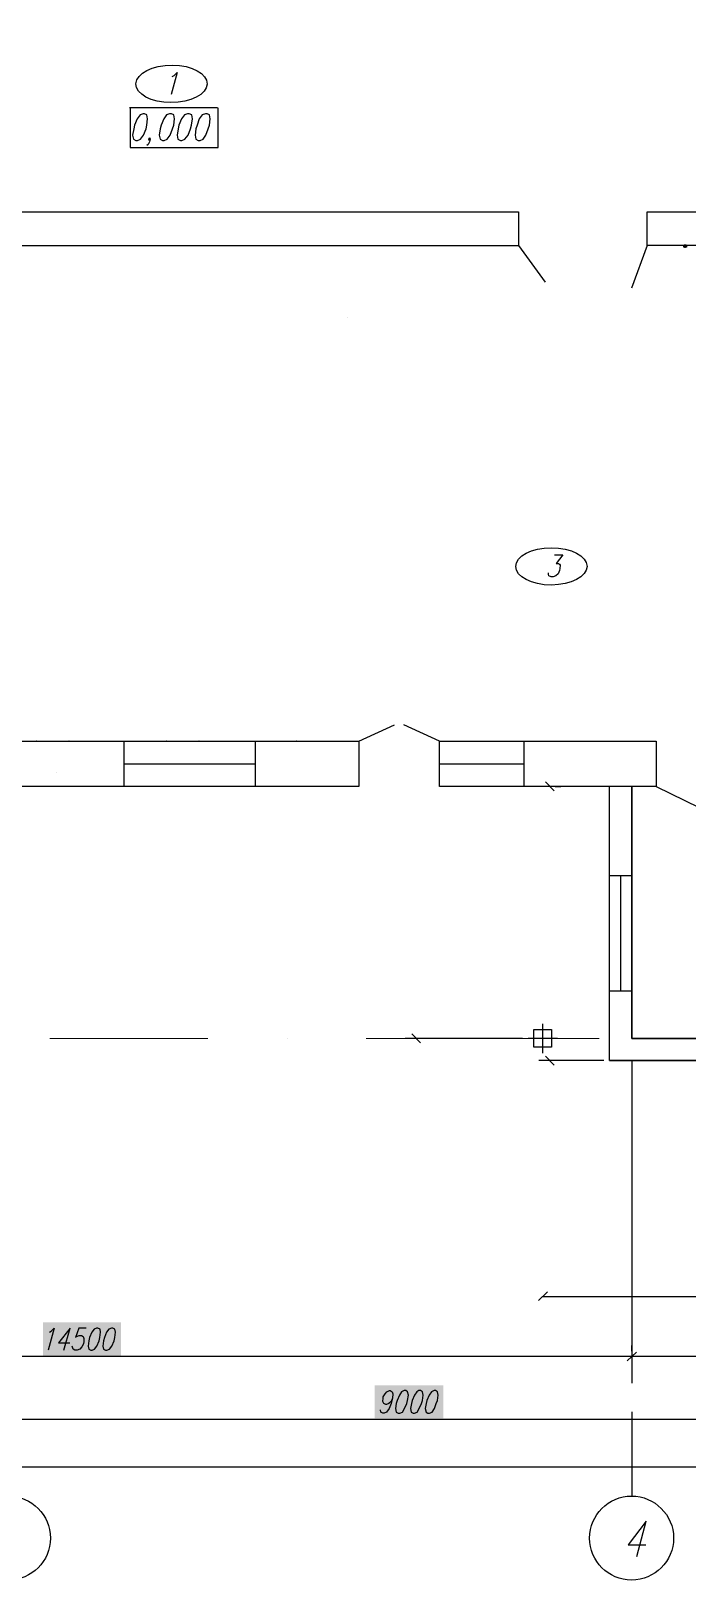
# Model space of a CAD drawing. Header units: millimetres. Extents: x 2185 to 8290, y 601 to 2456.
# Drawn here: x 4026.8 to 4126.3, y 1463.2 to 1698.3 of the extents above; entities that cross this region are included whole.
import ezdxf

# ---------------------------------------------------------------- set-up
doc = ezdxf.new("R2010")
doc.units = ezdxf.units.MM
for name, color, linetype in [('PDF _0', 7, 'Continuous'), ('PDF _НОВЫЙ', 7, 'Continuous'), ('PDF _Размеры', 7, 'Continuous'), ('PDF _ТХ', 7, 'Continuous')]:
    doc.layers.add(name, color=color, linetype=linetype)

msp = doc.modelspace()

# ---------------------------------------------------------------- linework, layer by layer
at = {"layer": 'PDF _0', "lineweight": 25}
msp.add_lwpolyline([(4105.75, 1546.78), (4105.75, 1544.1), (4103.06, 1544.1), (4103.06, 1546.78)], close=True, dxfattribs=at)
at = {"layer": 'PDF _НОВЫЙ', "lineweight": 25}
for points in [[(4048.2, 1691.38), (4048.48, 1691.55), (4048.94, 1692.01), (4048.03, 1688.64)], [(4055.06, 1686.64), (4041.74, 1686.64)], [(4041.85, 1686.64), (4041.85, 1680.63), (4055.17, 1680.63), (4055.17, 1686.64)], [(4044.88, 1681.89), (4044.71, 1681.66), (4044.65, 1681.89), (4044.83, 1682.06), (4044.88, 1681.89), (4044.77, 1681.49), (4044.54, 1681.09), (4044.37, 1680.92)], [(4126.27, 1665.55), (4125.7, 1665.55)], [(4106.22, 1618.81), (4107.48, 1618.81), (4106.45, 1617.5), (4106.79, 1617.5), (4106.96, 1617.39), (4107.08, 1617.21), (4107.02, 1616.7), (4106.96, 1616.41), (4106.74, 1615.9), (4106.39, 1615.61), (4105.99, 1615.44), (4105.71, 1615.44), (4105.36, 1615.61), (4105.31, 1615.79), (4105.31, 1616.07)], [(4104.43, 1543.18), (4104.43, 1547.64)], [(4106.66, 1545.41), (4102.21, 1545.41)]]:
    msp.add_lwpolyline(points, dxfattribs=at)
for points in [[(4043.8, 1685.72), (4043.34, 1685.55), (4042.88, 1684.98), (4042.48, 1684.01), (4042.37, 1683.43), (4042.2, 1682.46), (4042.31, 1681.89), (4042.71, 1681.66), (4042.94, 1681.66), (4043.4, 1681.89), (4043.85, 1682.46), (4044.25, 1683.43), (4044.37, 1684.01), (4044.48, 1684.98), (4044.37, 1685.55), (4044.02, 1685.72)], [(4047.8, 1685.72), (4047.34, 1685.55), (4046.94, 1684.98), (4046.54, 1684.01), (4046.37, 1683.43), (4046.25, 1682.46), (4046.37, 1681.89), (4046.71, 1681.66), (4047, 1681.66), (4047.45, 1681.89), (4047.91, 1682.46), (4048.25, 1683.43), (4048.43, 1684.01), (4048.54, 1684.98), (4048.43, 1685.55), (4048.08, 1685.72)], [(4050.54, 1685.72), (4050.08, 1685.55), (4049.63, 1684.98), (4049.23, 1684.01), (4049.11, 1683.43), (4048.94, 1682.46), (4049.05, 1681.89), (4049.45, 1681.66), (4049.68, 1681.66), (4050.14, 1681.89), (4050.6, 1682.46), (4051, 1683.43), (4051.11, 1684.01), (4051.28, 1684.98), (4051.17, 1685.55), (4050.77, 1685.72)], [(4053.23, 1685.72), (4052.77, 1685.55), (4052.31, 1684.98), (4051.97, 1684.01), (4051.8, 1683.43), (4051.68, 1682.46), (4051.8, 1681.89), (4052.14, 1681.66), (4052.43, 1681.66), (4052.88, 1681.89), (4053.28, 1682.46), (4053.68, 1683.43), (4053.86, 1684.01), (4053.97, 1684.98), (4053.86, 1685.55), (4053.51, 1685.72)]]:
    msp.add_lwpolyline(points, close=True, dxfattribs=at)
for centre, major_axis, ratio, start_param, end_param in [((4048.11, 1690.27), (5.4, 0.04), 0.528192, 3.11934, 9.402525), ((4105.73, 1617.04), (5.4, 0.01), 0.524302, 3.139833, 9.423018)]:
    msp.add_ellipse(centre, major_axis=major_axis, ratio=ratio, start_param=start_param, end_param=end_param, dxfattribs=at)
at = {"layer": 'PDF _Размеры', "lineweight": 5}
msp.add_lwpolyline([(4074.83, 1654.74), (4074.83, 1654.74)], dxfattribs=at)
at = {"layer": 'PDF _ТХ', "lineweight": 25}
for points in [[(3953.32, 1721.84), (3953.32, 1719.67), (3953.32, 1710.47), (3981.21, 1710.47), (3981.21, 1714.07), (3984.59, 1714.07), (3984.59, 1670.86), (4100.72, 1670.86), (4100.72, 1665.72), (4104.78, 1660.17)], [(3925.55, 1665.72), (4100.72, 1665.72)], [(4120.27, 1665.72), (4117.87, 1659.26)], [(4125.92, 1665.66), (4125.87, 1665.66)], [(4126.04, 1665.72), (4126.04, 1665.43), (4125.92, 1665.43), (4125.92, 1665.72)], [(4126.15, 1665.66), (4126.21, 1665.66), (4126.21, 1665.49), (4126.15, 1665.49)], [(4076.49, 1590.51), (4081.92, 1593.02)], [(4088.77, 1590.51), (4083.35, 1593.02)], [(4027.62, 1590.56), (4027.68, 1590.56)], [(4032.54, 1590.56), (4032.59, 1590.56)], [(4037.51, 1590.56), (4037.51, 1590.56)], [(4040.94, 1583.65), (4040.94, 1590.51)], [(4042.42, 1590.56), (4042.42, 1590.56)], [(4047.34, 1590.56), (4047.4, 1590.56)], [(4052.25, 1590.56), (4052.31, 1590.56)], [(4057.23, 1590.56), (4057.23, 1590.56)], [(4060.83, 1583.65), (4060.83, 1590.51)], [(4062.14, 1590.56), (4062.14, 1590.56)], [(4067.06, 1590.56), (4067.11, 1590.56)], [(4101.58, 1583.65), (4101.58, 1590.51)], [(4040.94, 1587.08), (4060.83, 1587.08)], [(4088.77, 1587.08), (4101.58, 1587.08)], [(4030.71, 1585.76), (4030.71, 1585.76)], [(4106.15, 1582.96), (4104.83, 1584.33)], [(4106.32, 1583.65), (4107.18, 1583.65)], [(4114.55, 1542.04), (4114.55, 1583.65)], [(4121.64, 1583.65), (4128.15, 1580.45)], [(4117.92, 1570.1), (4114.55, 1570.1)], [(4116.21, 1570.1), (4116.21, 1552.56)], [(4117.92, 1552.56), (4114.55, 1552.56)], [(4101.35, 1545.41), (4083.52, 1545.41)], [(4085.86, 1544.73), (4084.55, 1546.1)], [(4104.83, 1542.73), (4106.15, 1541.36)], [(4113.69, 1542.04), (4103.81, 1542.04)], [(4117.92, 1542.04), (4117.92, 1529.18)], [(4117.92, 1541.18), (4117.92, 1517.18)], [(4117.92, 1524.76), (4117.92, 1500.76)], [(4117.92, 1517.11), (4117.92, 1493.1)], [(4105.12, 1506.93), (4103.75, 1505.62)], [(4104.43, 1506.25), (4185.42, 1506.25)], [(4117.92, 1505.18), (4117.92, 1505.18)], [(4029.57, 1500.82), (4029.85, 1500.99), (4030.31, 1501.45), (4029.39, 1498.07)], [(4031.79, 1498.07), (4032.71, 1501.45), (4030.94, 1499.22), (4032.65, 1499.22)], [(4035.17, 1501.45), (4034.02, 1501.45), (4033.51, 1500.02), (4033.68, 1500.19), (4034.08, 1500.3), (4034.42, 1500.3), (4034.71, 1500.19), (4034.82, 1499.85), (4034.82, 1499.39), (4034.77, 1499.05), (4034.48, 1498.59), (4034.19, 1498.25), (4033.79, 1498.07), (4033.45, 1498.07), (4033.17, 1498.25), (4033.11, 1498.42), (4033.05, 1498.7)], [(4117.92, 1500.76), (4117.92, 1500.76)], [(3922.18, 1497.16), (4117.92, 1497.16), (4171.93, 1497.16), (4367.68, 1497.16)], [(4081.63, 1490.82), (4081.4, 1490.3), (4081.06, 1490.02), (4080.72, 1489.85), (4080.6, 1489.85), (4080.32, 1490.02), (4080.15, 1490.3), (4080.2, 1490.82), (4080.2, 1490.99), (4080.49, 1491.45), (4080.77, 1491.79), (4081.17, 1491.96), (4081.29, 1491.96), (4081.57, 1491.79), (4081.69, 1491.45), (4081.63, 1490.82), (4081.4, 1490.02), (4081.12, 1489.22), (4080.72, 1488.7), (4080.37, 1488.53), (4080.15, 1488.53), (4079.86, 1488.7), (4079.8, 1489.04)], [(4117.92, 1488.76), (4117.92, 1475.9)], [(3922.18, 1487.62), (4023.39, 1487.62), (4144.9, 1487.62), (4266.4, 1487.62), (4367.68, 1487.62)], [(4117.92, 1481.1), (4117.92, 1481.1)], [(3922.18, 1480.41), (4367.68, 1480.41)], [(4118.67, 1466.76), (4120.09, 1472.13), (4117.35, 1468.53), (4120.04, 1468.53)]]:
    msp.add_lwpolyline(points, dxfattribs=at)
for points in [[(4120.27, 1670.86), (4170.22, 1670.86), (4170.22, 1665.72), (4120.27, 1665.72)], [(4076.49, 1590.51), (4076.49, 1583.65), (3992.65, 1583.65), (3992.65, 1590.51)], [(4121.64, 1590.51), (4121.64, 1583.65), (4088.77, 1583.65), (4088.77, 1590.51)], [(4134.95, 1545.41), (4117.92, 1545.41), (4117.92, 1583.65), (4117.92, 1545.41)], [(4134.95, 1542.04), (4114.55, 1542.04)], [(4036.71, 1501.45), (4036.37, 1501.28), (4036.02, 1500.82), (4035.68, 1500.02), (4035.57, 1499.5), (4035.45, 1498.7), (4035.57, 1498.25), (4035.85, 1498.07), (4036.08, 1498.07), (4036.42, 1498.25), (4036.77, 1498.7), (4037.11, 1499.5), (4037.22, 1500.02), (4037.34, 1500.82), (4037.28, 1501.28), (4036.94, 1501.45)], [(4039, 1501.45), (4038.6, 1501.28), (4038.25, 1500.82), (4037.91, 1500.02), (4037.8, 1499.5), (4037.68, 1498.7), (4037.8, 1498.25), (4038.08, 1498.07), (4038.31, 1498.07), (4038.71, 1498.25), (4039.05, 1498.7), (4039.4, 1499.5), (4039.51, 1500.02), (4039.62, 1500.82), (4039.51, 1501.28), (4039.22, 1501.45)], [(4118.61, 1497.79), (4117.24, 1496.47)], [(4117.92, 1498.82), (4117.92, 1497.96)], [(4083.4, 1491.96), (4083, 1491.79), (4082.66, 1491.27), (4082.32, 1490.47), (4082.2, 1490.02), (4082.09, 1489.22), (4082.2, 1488.7), (4082.49, 1488.53), (4082.72, 1488.53), (4083.12, 1488.7), (4083.46, 1489.22), (4083.8, 1490.02), (4083.92, 1490.47), (4084.03, 1491.27), (4083.92, 1491.79), (4083.63, 1491.96)], [(4085.63, 1491.96), (4085.29, 1491.79), (4084.95, 1491.27), (4084.6, 1490.47), (4084.49, 1490.02), (4084.37, 1489.22), (4084.43, 1488.7), (4084.77, 1488.53), (4084.95, 1488.53), (4085.35, 1488.7), (4085.69, 1489.22), (4086.03, 1490.02), (4086.15, 1490.47), (4086.26, 1491.27), (4086.15, 1491.79), (4085.86, 1491.96)], [(4087.92, 1491.96), (4087.52, 1491.79), (4087.17, 1491.27), (4086.83, 1490.47), (4086.72, 1490.02), (4086.6, 1489.22), (4086.72, 1488.7), (4087, 1488.53), (4087.23, 1488.53), (4087.63, 1488.7), (4087.97, 1489.22), (4088.26, 1490.02), (4088.43, 1490.47), (4088.55, 1491.27), (4088.43, 1491.79), (4088.15, 1491.96)]]:
    msp.add_lwpolyline(points, close=True, dxfattribs=at)
at = {"layer": 'PDF _ТХ', "lineweight": 20}
for points in [[(4053.63, 1545.41), (4029.62, 1545.41)], [(4065.63, 1545.41), (4065.63, 1545.41)], [(4112.95, 1545.41), (4077.63, 1545.41)]]:
    msp.add_lwpolyline(points, dxfattribs=at)
at = {"layer": 'PDF _ТХ', "lineweight": 25}
for centre in [(4023.36, 1469.58), (4117.89, 1469.58)]:
    msp.add_circle(centre, 6.37, dxfattribs=at)
for centre, radius, start, end in [((4126.01, 1663.29), 2.49, 86.2372, 93.7684), ((4126.01, 1665.57), 0.2, 67.3849, 112.6206), ((4126.01, 1665.69), 0.2, 247.3795, 292.6205), ((4027.59, 1592.99), 2.49, 266.2316, 273.7684), ((4032.51, 1592.99), 2.49, 266.2316, 273.7684), ((4037.42, 1592.99), 2.49, 266.2316, 273.7684), ((4037.42, 1590.71), 0.2, 247.3795, 292.6205), ((4042.4, 1592.99), 2.49, 266.2316, 273.7684), ((4047.31, 1592.99), 2.49, 266.2316, 273.7684), ((4052.23, 1592.99), 2.49, 266.2316, 273.7684), ((4057.14, 1592.99), 2.49, 266.2316, 273.7684), ((4057.14, 1590.71), 0.2, 247.3795, 292.6205), ((4062.11, 1592.99), 2.49, 266.2316, 273.7684), ((4062.11, 1590.71), 0.2, 247.3795, 292.6205), ((4067.03, 1592.99), 2.49, 266.2316, 273.7684), ((4071.94, 1592.99), 2.49, 266.2316, 273.7684)]:
    msp.add_arc(centre, radius, start, end, dxfattribs=at)
at = {"layer": 'PDF _ТХ', "color": 7, "true_color": 0xffffff, "transparency": 33554559}
for points in [[(4028.59, 1502.3), (4028.59, 1497.22), (4040.42, 1502.3)], [(4028.59, 1497.22), (4040.42, 1502.3), (4040.42, 1497.22)], [(4078.94, 1492.76), (4078.94, 1487.73), (4089.35, 1492.76)], [(4078.94, 1487.73), (4089.35, 1492.76), (4089.35, 1487.73)]]:
    msp.add_solid(points, dxfattribs=at)

doc.saveas('drawing.dxf')
